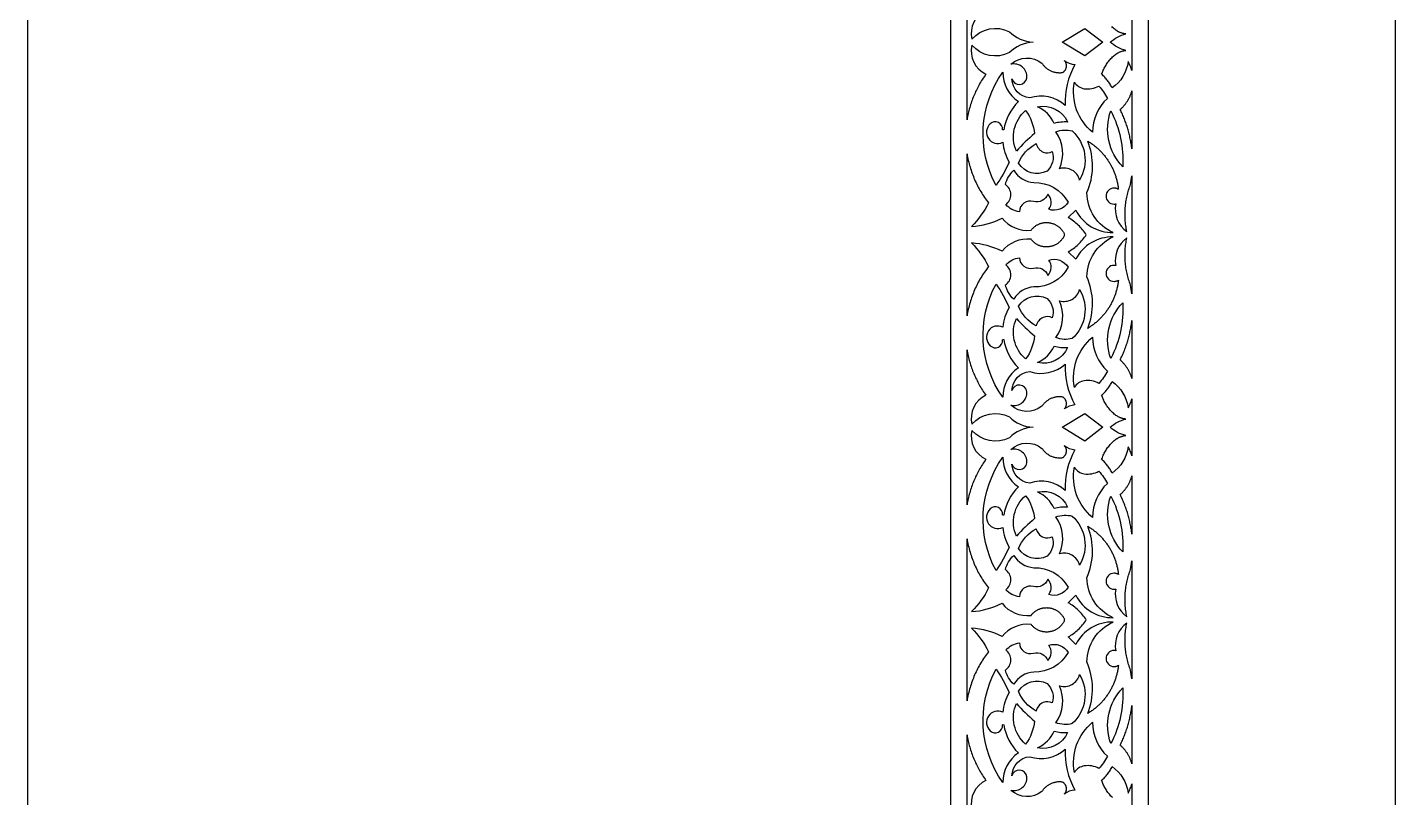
# Model space of a CAD drawing. Extents: x -415 to 415, y -1000 to 1000.
# Drawn here: x -415 to 415, y 9 to 476 of the extents above; entities that cross this region are included whole.
import ezdxf

# ---------------------------------------------------------------- set-up
doc = ezdxf.new("R2010")
doc.units = 0
doc.header["$MEASUREMENT"] = 0
doc.layers.add('BITMAP_LAYER', color=18, linetype='CONTINUOUS')

msp = doc.modelspace()

# ---------------------------------------------------------------- linework, layer by layer
at = {"layer": 'BITMAP_LAYER'}
for points in [[(-415, -1000), (415, -1000), (415, 1000), (-415, 1000)], [(145, -885), (265, -885), (265, 885), (145, 885)], [(237.34, 467.04), (226.39, 458.7), (212.67, 467.04), (226.39, 475.38)], [(255, 402.27), (254.91, 403.05), (254.81, 403.83), (254.7, 404.61), (254.58, 405.38), (254.45, 406.16), (254.32, 406.93), (254.17, 407.7), (254.02, 408.47), (253.86, 409.24), (253.69, 410), (253.52, 410.77), (253.33, 411.53), (253.14, 412.29), (252.94, 413.04), (252.73, 413.8), (252.51, 414.55), (252.28, 415.3), (252.05, 416.05), (251.8, 416.8), (251.55, 417.54), (251.29, 418.28), (251.03, 419.02), (250.75, 419.75), (250.47, 420.48), (250.17, 421.21), (249.87, 421.94), (249.57, 422.66), (249.25, 423.38), (248.93, 424.1), (248.59, 424.81), (248.25, 425.52), (247.91, 426.23), (248.23, 426.51), (248.54, 426.8), (248.85, 427.1), (249.15, 427.4), (249.45, 427.7), (249.74, 428.01), (250.02, 428.33), (250.3, 428.65), (250.57, 428.97), (250.84, 429.3), (251.1, 429.64), (251.35, 429.97), (251.6, 430.32), (251.84, 430.66), (252.07, 431.01), (252.3, 431.37), (252.52, 431.73), (252.73, 432.09), (252.94, 432.46), (253.14, 432.83), (253.33, 433.2), (253.52, 433.58), (253.7, 433.96), (253.87, 434.34), (254.04, 434.73), (254.2, 435.11), (254.35, 435.51), (254.49, 435.9), (254.63, 436.3), (254.76, 436.7), (254.88, 437.11), (255, 437.51)], [(255, 263.05), (254.88, 263.46), (254.76, 263.86), (254.63, 264.26), (254.49, 264.66), (254.35, 265.06), (254.2, 265.45), (254.04, 265.84), (253.87, 266.22), (253.7, 266.61), (253.52, 266.99), (253.33, 267.37), (253.14, 267.74), (252.94, 268.11), (252.73, 268.47), (252.52, 268.84), (252.3, 269.2), (252.07, 269.55), (251.84, 269.9), (251.6, 270.25), (251.35, 270.59), (251.1, 270.93), (250.84, 271.26), (250.57, 271.59), (250.3, 271.92), (250.02, 272.24), (249.74, 272.55), (249.45, 272.86), (249.15, 273.17), (248.85, 273.47), (248.54, 273.76), (248.23, 274.05), (247.91, 274.34), (248.25, 275.04), (248.59, 275.75), (248.93, 276.47), (249.25, 277.18), (249.57, 277.9), (249.87, 278.63), (250.17, 279.35), (250.47, 280.08), (250.75, 280.81), (251.03, 281.55), (251.29, 282.29), (251.55, 283.03), (251.8, 283.77), (252.05, 284.51), (252.28, 285.26), (252.51, 286.01), (252.73, 286.76), (252.94, 287.52), (253.14, 288.28), (253.33, 289.04), (253.52, 289.8), (253.69, 290.56), (253.86, 291.33), (254.02, 292.09), (254.17, 292.86), (254.32, 293.63), (254.45, 294.41), (254.58, 295.18), (254.7, 295.96), (254.81, 296.73), (254.91, 297.51), (255, 298.29)], [(237.34, 233.52), (226.39, 225.18), (212.67, 233.52), (226.39, 241.86)], [(255, 168.75), (254.91, 169.53), (254.81, 170.31), (254.7, 171.09), (254.58, 171.86), (254.45, 172.64), (254.32, 173.41), (254.17, 174.18), (254.02, 174.95), (253.86, 175.72), (253.69, 176.48), (253.52, 177.24), (253.33, 178.01), (253.14, 178.77), (252.94, 179.52), (252.73, 180.28), (252.51, 181.03), (252.28, 181.78), (252.05, 182.53), (251.8, 183.27), (251.55, 184.02), (251.29, 184.76), (251.03, 185.49), (250.75, 186.23), (250.47, 186.96), (250.17, 187.69), (249.87, 188.42), (249.57, 189.14), (249.25, 189.86), (248.93, 190.58), (248.59, 191.29), (248.25, 192), (247.91, 192.71), (248.23, 192.99), (248.54, 193.28), (248.85, 193.58), (249.15, 193.88), (249.45, 194.18), (249.74, 194.49), (250.02, 194.81), (250.3, 195.13), (250.57, 195.45), (250.84, 195.78), (251.1, 196.11), (251.35, 196.45), (251.6, 196.79), (251.84, 197.14), (252.07, 197.49), (252.3, 197.85), (252.52, 198.2), (252.73, 198.57), (252.94, 198.93), (253.14, 199.3), (253.33, 199.68), (253.52, 200.05), (253.7, 200.43), (253.87, 200.82), (254.04, 201.2), (254.2, 201.59), (254.35, 201.99), (254.49, 202.38), (254.63, 202.78), (254.76, 203.18), (254.88, 203.58), (255, 203.99)], [(255, 29.53), (254.88, 29.94), (254.76, 30.34), (254.63, 30.74), (254.49, 31.14), (254.35, 31.53), (254.2, 31.93), (254.04, 32.32), (253.87, 32.7), (253.7, 33.09), (253.52, 33.47), (253.33, 33.84), (253.14, 34.22), (252.94, 34.59), (252.73, 34.95), (252.52, 35.31), (252.3, 35.67), (252.07, 36.03), (251.84, 36.38), (251.6, 36.73), (251.35, 37.07), (251.1, 37.41), (250.84, 37.74), (250.57, 38.07), (250.3, 38.39), (250.02, 38.71), (249.74, 39.03), (249.45, 39.34), (249.15, 39.64), (248.85, 39.94), (248.54, 40.24), (248.23, 40.53), (247.91, 40.81), (248.25, 41.52), (248.59, 42.23), (248.93, 42.94), (249.25, 43.66), (249.57, 44.38), (249.87, 45.1), (250.17, 45.83), (250.47, 46.56), (250.75, 47.29), (251.03, 48.03), (251.29, 48.76), (251.55, 49.5), (251.8, 50.25), (252.05, 50.99), (252.28, 51.74), (252.51, 52.49), (252.73, 53.24), (252.94, 54), (253.14, 54.75), (253.33, 55.51), (253.52, 56.28), (253.69, 57.04), (253.86, 57.8), (254.02, 58.57), (254.17, 59.34), (254.32, 60.11), (254.45, 60.88), (254.58, 61.66), (254.7, 62.43), (254.81, 63.21), (254.91, 63.99), (255, 64.77)]]:
    msp.add_lwpolyline(points, close=True, dxfattribs=at)
for points in [[(166.47, 486.43, 0.362219), (157.98, 468.92, -0.343365), (180.68, 473.38, 0.182087), (195.06, 467.04, 0.182087), (180.68, 460.71, -0.343365), (157.98, 465.16, 0.362219), (166.47, 447.65), (165.92, 446.88), (165.38, 446.1), (164.85, 445.31), (164.33, 444.51), (163.83, 443.71), (163.34, 442.9), (162.86, 442.09), (162.39, 441.27), (161.94, 440.44), (161.5, 439.61), (161.07, 438.77), (160.65, 437.92), (160.24, 437.07), (159.85, 436.22), (159.47, 435.36), (159.11, 434.49), (158.75, 433.62), (158.41, 432.74), (158.08, 431.86), (157.77, 430.98), (157.46, 430.09), (157.17, 429.19), (156.9, 428.29), (156.63, 427.39), (156.38, 426.48), (156.15, 425.57), (155.92, 424.66), (155.71, 423.74), (155.51, 422.82), (155.33, 421.9), (155.16, 420.97), (155, 420.04), (155, 514.04)], [(255, 484.28), (255, 467.04), (255, 467.04), (255, 467.04), (255, 449.81), (254.79, 450.52), (254.56, 451.23), (254.31, 451.92), (254.03, 452.62), (253.73, 453.3), (253.41, 453.97), (253.06, 454.64), (252.7, 455.29, -0.208868), (243.04, 439.26), (242.75, 439.86), (242.44, 440.44), (242.11, 441.02), (241.77, 441.58), (241.42, 442.14), (241.05, 442.69), (240.67, 443.22), (240.28, 443.75), (239.87, 444.27), (239.45, 444.78), (239.01, 445.27), (238.57, 445.76), (238.11, 446.23), (237.64, 446.69), (237.15, 447.15), (236.66, 447.58), (236.89, 448.2), (237.13, 448.82), (237.39, 449.44), (237.67, 450.06), (237.97, 450.68), (238.28, 451.3), (238.61, 451.92), (238.96, 452.53), (239.32, 453.14), (239.7, 453.74), (240.09, 454.33), (240.5, 454.91), (240.93, 455.47), (241.36, 456.03), (241.82, 456.57), (242.28, 457.09), (242.76, 457.59), (243.26, 458.08), (243.76, 458.54), (244.28, 458.99), (244.81, 459.41), (245.36, 459.8), (245.91, 460.17), (246.19, 460.34), (246.48, 460.51), (246.76, 460.67), (247.05, 460.82), (247.34, 460.96), (247.64, 461.1), (247.94, 461.23), (248.24, 461.35), (248.54, 461.46), (248.84, 461.56), (249.15, 461.66), (249.46, 461.74), (249.77, 461.82), (250.09, 461.89), (250.41, 461.94), (250.73, 461.99), (251.05, 462.03), (251.37, 462.06, -0.124553), (241.87, 467.04, -0.124553), (251.37, 472.03), (251.05, 472.06), (250.73, 472.09), (250.41, 472.14), (250.09, 472.2), (249.77, 472.26), (249.46, 472.34), (249.15, 472.43), (248.84, 472.52), (248.54, 472.62), (248.24, 472.73), (247.94, 472.85), (247.64, 472.98), (247.34, 473.12), (247.05, 473.26), (246.76, 473.41), (246.48, 473.57), (246.19, 473.74), (245.91, 473.91), (245.36, 474.28), (244.81, 474.68), (244.28, 475.1), (243.76, 475.54), (243.26, 476), (242.76, 476.49)], [(155, -47), (155, 47), (155.16, 46.07), (155.33, 45.14), (155.51, 44.22), (155.71, 43.3), (155.92, 42.38), (156.15, 41.47), (156.38, 40.56), (156.63, 39.65), (156.9, 38.75), (157.17, 37.85), (157.46, 36.96), (157.77, 36.07), (158.08, 35.18), (158.41, 34.3), (158.75, 33.42), (159.11, 32.55), (159.47, 31.69), (159.85, 30.82), (160.24, 29.97), (160.65, 29.12), (161.07, 28.27), (161.5, 27.43), (161.94, 26.6), (162.39, 25.77), (162.86, 24.95), (163.34, 24.14), (163.83, 23.33), (164.33, 22.53), (164.85, 21.73), (165.38, 20.95), (165.92, 20.16), (166.47, 19.39, 0.362219), (157.98, 1.88, -0.343365)], [(243.26, 8.96), (242.76, 9.45), (242.28, 9.95), (241.82, 10.48), (241.36, 11.02), (240.93, 11.57), (240.5, 12.14), (240.09, 12.71), (239.7, 13.3), (239.32, 13.9), (238.96, 14.51), (238.61, 15.12), (238.28, 15.74), (237.97, 16.36), (237.67, 16.98), (237.39, 17.6), (237.13, 18.22), (236.89, 18.84), (236.66, 19.46), (237.15, 19.9), (237.64, 20.35), (238.11, 20.81), (238.57, 21.28), (239.01, 21.77), (239.45, 22.26), (239.87, 22.77), (240.28, 23.29), (240.67, 23.82), (241.05, 24.36), (241.42, 24.9), (241.77, 25.46), (242.11, 26.03), (242.44, 26.6), (242.75, 27.18), (243.04, 27.78, -0.208868), (252.7, 11.75), (253.06, 12.4), (253.41, 13.07), (253.73, 13.74), (254.03, 14.43), (254.31, 15.12), (254.56, 15.82), (254.79, 16.52), (255, 17.24), (255, 0)]]:
    msp.add_lwpolyline(points, format="xyb", dxfattribs=at)
for points in [[(181.66, 453.66, -0.369668), (200.42, 454.28), (200.69, 453.89), (200.96, 453.52), (201.25, 453.16), (201.55, 452.81), (201.87, 452.47), (202.19, 452.14), (202.52, 451.83), (202.86, 451.53), (203.22, 451.25), (203.58, 450.97), (203.95, 450.71), (204.33, 450.47), (204.71, 450.24), (205.11, 450.02), (205.51, 449.82), (205.92, 449.63), (206.33, 449.45), (206.75, 449.29), (207.17, 449.15), (207.6, 449.02), (208.04, 448.9), (208.48, 448.8), (208.92, 448.72), (209.37, 448.65), (209.82, 448.6), (210.27, 448.56), (210.72, 448.54), (211.18, 448.53), (211.64, 448.55), (212.1, 448.57), (212.56, 448.62), (213.01, 448.68), (213.24, 448.82), (213.45, 448.96), (213.66, 449.12), (213.85, 449.29), (214.03, 449.47), (214.21, 449.66), (214.37, 449.86), (214.52, 450.07), (214.66, 450.29), (214.79, 450.51), (214.9, 450.74), (215, 450.97), (215.09, 451.21), (215.17, 451.46), (215.23, 451.71), (215.28, 451.96), (215.32, 452.21), (215.34, 452.47), (215.35, 452.73), (215.34, 452.99), (215.32, 453.25), (215.28, 453.51), (215.23, 453.76), (215.16, 454.02), (215.07, 454.28), (214.97, 454.53), (214.85, 454.77), (214.72, 455.02), (214.56, 455.26), (214.39, 455.49), (214.2, 455.72), (214, 455.94, 0.139367), (220.42, 453.45, 0.137585), (214.52, 428.68, 0.273416), (193.17, 433.24, -0.380149), (182.24, 444.79, 0.816534), (191.34, 445.5, 0.498191)], [(176.73, 448.86, 0.253104), (186.15, 431.01, 0.164445), (177.36, 413.85, -0.18041), (176.48, 413.98, 0.708801), (169.12, 417.56, 0.880107), (176.74, 406.35, 0.104328), (180.56, 394.37, -0.046557), (172.58, 380.18, -0.286298)], [(220.18, 442.85, 0.230321), (226.16, 438.84, 0.166766), (234.94, 440.41, -0.083811), (240.12, 432.95, 0.210839), (231.19, 412.41, -0.275821)], [(190.56, 425.57, -0.142886), (195.87, 411.64, 0.034019), (184.97, 401.03, -0.331334)], [(197.74, 427.81, -0.358347), (216.03, 418.58, 0.094175), (207.94, 417.77, 0.177653)], [(242.24, 425.32, -0.135946), (249.45, 391.51, -0.285871)], [(208.96, 412.69, -0.155287), (218.85, 413.21, -0.354773), (223.3, 383.46, 0.420521), (211.16, 390.34, 0.259642)], [(228.21, 407.05), (228.69, 406.75), (229.18, 406.45), (229.65, 406.14), (230.12, 405.82), (230.59, 405.5), (231.05, 405.17), (231.51, 404.83), (231.96, 404.49), (232.4, 404.14), (232.84, 403.79), (233.27, 403.43), (233.7, 403.06), (234.12, 402.69), (234.53, 402.32), (234.94, 401.93), (235.35, 401.55), (235.74, 401.15), (236.13, 400.75), (236.52, 400.35), (236.9, 399.94), (237.27, 399.52), (237.64, 399.1), (238, 398.68), (238.35, 398.25), (238.7, 397.81), (239.04, 397.37), (239.38, 396.93), (239.71, 396.48), (240.03, 396.03), (240.34, 395.57), (240.65, 395.11), (240.95, 394.64), (241.25, 394.17), (241.54, 393.69), (241.82, 393.21), (242.09, 392.73), (242.36, 392.24), (242.62, 391.75), (242.88, 391.25), (243.12, 390.75), (243.36, 390.25), (243.59, 389.74), (243.82, 389.23), (244.04, 388.72), (244.25, 388.2), (244.45, 387.68), (244.65, 387.16), (244.84, 386.63), (245.02, 386.1), (245.19, 385.57), (245.36, 385.03), (245.51, 384.49), (245.66, 383.95), (245.81, 383.41), (245.94, 382.86), (246.07, 382.31), (246.19, 381.76), (246.3, 381.2), (246.4, 380.65), (246.5, 380.09), (246.59, 379.53), (246.66, 378.96), (246.74, 378.4), (246.8, 377.83), (246.5, 378), (246.2, 378.16), (245.88, 378.28), (245.56, 378.39), (245.22, 378.47), (244.89, 378.53), (244.54, 378.57), (244.2, 378.58, 0.414214), (239.33, 373.72, 0.414214), (244.2, 368.85), (244.47, 368.86), (244.74, 368.88), (245.01, 368.92), (245.27, 368.97, 0.297221), (251.95, 352.19), (251.77, 353.09), (251.6, 353.99), (251.45, 354.89), (251.32, 355.79), (251.2, 356.7), (251.1, 357.6), (251.01, 358.51), (250.95, 359.42), (250.89, 360.33), (250.86, 361.24), (250.84, 362.15), (250.84, 363.05), (250.85, 363.96), (250.88, 364.87), (250.93, 365.77), (251, 366.68), (251.08, 367.58), (251.17, 368.49), (251.28, 369.39), (251.41, 370.28), (251.56, 371.18), (251.72, 372.07), (251.9, 372.97), (252.09, 373.85), (252.3, 374.74), (252.52, 375.62), (252.77, 376.5), (253.02, 377.38), (253.3, 378.25), (253.59, 379.11), (253.89, 379.98), (254.22, 380.83), (254.45, 382.13), (254.66, 383.44), (254.84, 384.74), (255, 386.05), (255, 350.28), (255, 350.28), (255, 350.28), (255, 314.51), (254.84, 315.82), (254.66, 317.13), (254.45, 318.43), (254.22, 319.73), (253.89, 320.59), (253.59, 321.45), (253.3, 322.32), (253.02, 323.19), (252.77, 324.06), (252.52, 324.94), (252.3, 325.82), (252.09, 326.71), (251.9, 327.6), (251.72, 328.49), (251.56, 329.38), (251.41, 330.28), (251.28, 331.18), (251.17, 332.08), (251.08, 332.98), (251, 333.88), (250.93, 334.79), (250.88, 335.7), (250.85, 336.6), (250.84, 337.51), (250.84, 338.42), (250.86, 339.33), (250.89, 340.24), (250.95, 341.14), (251.01, 342.05), (251.1, 342.96), (251.2, 343.87), (251.32, 344.77), (251.45, 345.67), (251.6, 346.58), (251.77, 347.48), (251.95, 348.38, 0.297221), (245.27, 331.59), (245.01, 331.64), (244.74, 331.68), (244.47, 331.7), (244.2, 331.71, 0.414214), (239.33, 326.84, 0.414214), (244.2, 321.98), (244.54, 321.99), (244.89, 322.03), (245.22, 322.09), (245.56, 322.17), (245.88, 322.28), (246.2, 322.41), (246.5, 322.56), (246.8, 322.73), (246.74, 322.17), (246.66, 321.6), (246.59, 321.04), (246.5, 320.47), (246.4, 319.92), (246.3, 319.36), (246.19, 318.8), (246.07, 318.25), (245.94, 317.7), (245.81, 317.16), (245.66, 316.61), (245.51, 316.07), (245.36, 315.53), (245.19, 314.99), (245.02, 314.46), (244.84, 313.93), (244.65, 313.41), (244.45, 312.88), (244.25, 312.36), (244.04, 311.84), (243.82, 311.33), (243.59, 310.82), (243.36, 310.31), (243.12, 309.81), (242.88, 309.31), (242.62, 308.82), (242.36, 308.32), (242.09, 307.84), (241.82, 307.35), (241.54, 306.87), (241.25, 306.4), (240.95, 305.93), (240.65, 305.46), (240.34, 305), (240.03, 304.54), (239.71, 304.08), (239.38, 303.63), (239.04, 303.19), (238.7, 302.75), (238.35, 302.32), (238, 301.89), (237.64, 301.46), (237.27, 301.04), (236.9, 300.63), (236.52, 300.22), (236.13, 299.81), (235.74, 299.41), (235.35, 299.02), (234.94, 298.63), (234.53, 298.25), (234.12, 297.87), (233.7, 297.5), (233.27, 297.13), (232.84, 296.77), (232.4, 296.42), (231.96, 296.07), (231.51, 295.73), (231.05, 295.4), (230.59, 295.07), (230.12, 294.74), (229.65, 294.43), (229.18, 294.12), (228.69, 293.81), (228.21, 293.52, 0.201358), (227.73, 324.75, -0.293471), (243.65, 348.97, 0.28506), (220.98, 335.41), (216.45, 339.93), (217.27, 340.42), (218.07, 340.93), (218.85, 341.47), (219.62, 342.02), (220.37, 342.6), (221.1, 343.2), (221.82, 343.82), (222.51, 344.46), (223.18, 345.12), (223.84, 345.81), (224.48, 346.51), (225.09, 347.23), (225.68, 347.96), (226.26, 348.72), (226.81, 349.49), (227.34, 350.28), (227.34, 350.28), (227.34, 350.28), (226.81, 351.07), (226.26, 351.85), (225.68, 352.6), (225.09, 353.34), (224.48, 354.06), (223.84, 354.76), (223.18, 355.44), (222.51, 356.1), (221.82, 356.74), (221.1, 357.36), (220.37, 357.96), (219.62, 358.54), (218.85, 359.1), (218.07, 359.63), (217.27, 360.14), (216.45, 360.63), (220.98, 365.16, 0.28506), (243.65, 351.59, -0.293471), (227.73, 375.81, 0.201358)], [(155, 399.37), (155.17, 398.35), (155.36, 397.35), (155.56, 396.34), (155.78, 395.34), (156.02, 394.34), (156.27, 393.35), (156.53, 392.36), (156.82, 391.38), (157.11, 390.4), (157.42, 389.43), (157.75, 388.46), (158.1, 387.5), (158.45, 386.54), (158.83, 385.58), (159.22, 384.64), (159.62, 383.7), (160.04, 382.76), (160.47, 381.84), (160.92, 380.91), (161.39, 380), (161.86, 379.09), (162.36, 378.19), (162.86, 377.3), (163.39, 376.41), (163.92, 375.53), (164.47, 374.66), (165.04, 373.8), (165.62, 372.95), (166.21, 372.1), (166.82, 371.26), (167.44, 370.44), (168.08, 369.62, -0.078206), (157.74, 355.28, 0.099058), (176.23, 360.32, 0.253489), (193.84, 353), (194.11, 353.34), (194.38, 353.66), (194.66, 353.98), (194.95, 354.27), (195.24, 354.56), (195.54, 354.83), (195.85, 355.09), (196.17, 355.34), (196.49, 355.57), (196.82, 355.79), (197.15, 356), (197.49, 356.2), (197.83, 356.38), (198.18, 356.56), (198.53, 356.71), (198.88, 356.86), (199.24, 357), (199.6, 357.12), (199.97, 357.23), (200.33, 357.33), (200.7, 357.41), (201.07, 357.49), (201.45, 357.55), (201.82, 357.6), (202.2, 357.64), (202.57, 357.66), (202.95, 357.68), (203.32, 357.68), (203.7, 357.67), (204.07, 357.65), (204.45, 357.61), (204.82, 357.57), (205.19, 357.51), (205.56, 357.45), (205.93, 357.37), (206.29, 357.28), (206.65, 357.18), (207.01, 357.06), (207.37, 356.94), (207.72, 356.8), (208.06, 356.65), (208.41, 356.5), (208.74, 356.33), (209.08, 356.15), (209.41, 355.96), (209.73, 355.75), (210.04, 355.54), (210.35, 355.32), (210.66, 355.08), (210.95, 354.83), (211.24, 354.58), (211.52, 354.31), (211.79, 354.03), (212.06, 353.74), (212.31, 353.44), (212.56, 353.13), (212.8, 352.81), (213.03, 352.48), (213.25, 352.14), (213.46, 351.79), (213.66, 351.43), (213.84, 351.06), (214.02, 350.67), (214.18, 350.28), (214.02, 349.89), (213.84, 349.51), (213.66, 349.14), (213.46, 348.77), (213.25, 348.42), (213.03, 348.08), (212.8, 347.75), (212.56, 347.43), (212.31, 347.12), (212.06, 346.82), (211.79, 346.53), (211.52, 346.25), (211.24, 345.99), (210.95, 345.73), (210.66, 345.48), (210.35, 345.25), (210.04, 345.02), (209.73, 344.81), (209.41, 344.61), (209.08, 344.42), (208.74, 344.24), (208.41, 344.07), (208.06, 343.91), (207.72, 343.76), (207.37, 343.63), (207.01, 343.5), (206.65, 343.39), (206.29, 343.29), (205.93, 343.2), (205.56, 343.12), (205.19, 343.05), (204.82, 342.99), (204.45, 342.95), (204.07, 342.92), (203.7, 342.89), (203.32, 342.89), (202.95, 342.89), (202.57, 342.9), (202.2, 342.93), (201.82, 342.97), (201.45, 343.02), (201.07, 343.08), (200.7, 343.15), (200.33, 343.24), (199.97, 343.33), (199.6, 343.44), (199.24, 343.57), (198.88, 343.7), (198.53, 343.85), (198.18, 344.01), (197.83, 344.18), (197.49, 344.36), (197.15, 344.56), (196.82, 344.77), (196.49, 344.99), (196.17, 345.23), (195.85, 345.47), (195.54, 345.73), (195.24, 346), (194.95, 346.29), (194.66, 346.59), (194.38, 346.9), (194.11, 347.22), (193.84, 347.56, 0.253489), (176.23, 340.24, 0.099058), (157.74, 345.28, -0.078206), (168.08, 330.95), (167.44, 330.13), (166.82, 329.3), (166.21, 328.46), (165.62, 327.62), (165.04, 326.76), (164.47, 325.9), (163.92, 325.03), (163.39, 324.15), (162.86, 323.27), (162.36, 322.37), (161.86, 321.47), (161.39, 320.56), (160.92, 319.65), (160.47, 318.73), (160.04, 317.8), (159.62, 316.87), (159.22, 315.93), (158.83, 314.98), (158.45, 314.03), (158.1, 313.07), (157.75, 312.1), (157.42, 311.14), (157.11, 310.16), (156.82, 309.18), (156.53, 308.2), (156.27, 307.21), (156.02, 306.22), (155.78, 305.22), (155.56, 304.22), (155.36, 303.22), (155.17, 302.21), (155, 301.2)], [(196.86, 405.56, 0.231072), (201.26, 400.4, 0.211684), (206.73, 400.65, -0.293727), (203.54, 388.92, -0.392189), (186.22, 393.61, -0.163302)], [(183.36, 389.35, 0.242634), (195.49, 381.9, -0.280967), (216.38, 370.05, -0.358891), (204.65, 365.7, 0.369609), (204.11, 374.93, -0.384853), (195.31, 370.49, 0.48266), (186.74, 364.25, -0.17375), (178.51, 368.54, 0.528808), (178.25, 380.73, -0.140873)], [(186.74, 336.31, 0.48266), (195.31, 330.07, -0.384853), (204.11, 325.64, 0.369609), (204.65, 334.87, -0.358891), (216.38, 330.52, -0.280967), (195.49, 318.66, 0.242634), (183.36, 311.21, -0.140873), (178.25, 319.83, 0.528808), (178.51, 332.02, -0.17375)], [(172.58, 320.38, -0.046557), (180.56, 306.19, 0.104328), (176.74, 294.22, 0.880107), (169.12, 283, 0.708801), (176.48, 286.58, -0.18041), (177.36, 286.72, 0.164445), (186.15, 269.56, 0.253104), (176.73, 251.7, -0.286298)], [(223.3, 317.1, -0.354773), (218.85, 287.35, -0.155287), (208.96, 287.88, 0.259642), (211.16, 310.22, 0.420521)], [(186.22, 306.95, -0.392189), (203.54, 311.65, -0.293727), (206.73, 299.91, 0.211684), (201.26, 300.16, 0.231072), (196.86, 295, -0.163302)], [(249.45, 309.06, -0.135946), (242.24, 275.24, -0.285871)], [(184.97, 299.53, 0.034019), (195.87, 288.92, -0.142886), (190.56, 274.99, -0.331334)], [(207.94, 282.79, 0.094175), (216.03, 281.98, -0.358347), (197.74, 272.75, 0.177653)], [(231.19, 288.15, 0.210839), (240.12, 267.62, -0.083811), (234.94, 260.16, 0.166766), (226.16, 261.72, 0.230321), (220.18, 257.71, -0.275821)], [(155, 280.52), (155.16, 279.59), (155.33, 278.66), (155.51, 277.74), (155.71, 276.82), (155.92, 275.9), (156.15, 274.99), (156.38, 274.08), (156.63, 273.17), (156.9, 272.27), (157.17, 271.37), (157.46, 270.48), (157.77, 269.59), (158.08, 268.7), (158.41, 267.82), (158.75, 266.95), (159.11, 266.07), (159.47, 265.21), (159.85, 264.35), (160.24, 263.49), (160.65, 262.64), (161.07, 261.8), (161.5, 260.96), (161.94, 260.12), (162.39, 259.3), (162.86, 258.48), (163.34, 257.66), (163.83, 256.85), (164.33, 256.05), (164.85, 255.26), (165.38, 254.47), (165.92, 253.69), (166.47, 252.91, 0.362219), (157.98, 235.4, -0.343365), (180.68, 239.86, 0.182087), (195.06, 233.52, 0.182087), (180.68, 227.18, -0.343365), (157.98, 231.64, 0.362219), (166.47, 214.13), (165.92, 213.36), (165.38, 212.57), (164.85, 211.79), (164.33, 210.99), (163.83, 210.19), (163.34, 209.38), (162.86, 208.57), (162.39, 207.75), (161.94, 206.92), (161.5, 206.09), (161.07, 205.25), (160.65, 204.4), (160.24, 203.55), (159.85, 202.7), (159.47, 201.83), (159.11, 200.97), (158.75, 200.1), (158.41, 199.22), (158.08, 198.34), (157.77, 197.45), (157.46, 196.56), (157.17, 195.67), (156.9, 194.77), (156.63, 193.87), (156.38, 192.96), (156.15, 192.05), (155.92, 191.14), (155.71, 190.22), (155.51, 189.3), (155.33, 188.38), (155.16, 187.45), (155, 186.52), (155, 233.52)], [(214.52, 271.88, 0.137585), (220.42, 247.11, 0.139367), (214, 244.63), (214.2, 244.85), (214.39, 245.07), (214.56, 245.31), (214.72, 245.55), (214.85, 245.79), (214.97, 246.04), (215.07, 246.29), (215.16, 246.54), (215.23, 246.8), (215.28, 247.06), (215.32, 247.32), (215.34, 247.58), (215.35, 247.83), (215.34, 248.09), (215.32, 248.35), (215.28, 248.61), (215.23, 248.86), (215.17, 249.11), (215.09, 249.35), (215, 249.59), (214.9, 249.83), (214.79, 250.06), (214.66, 250.28), (214.52, 250.49), (214.37, 250.7), (214.21, 250.9), (214.03, 251.09), (213.85, 251.27), (213.66, 251.44), (213.45, 251.6), (213.24, 251.75), (213.01, 251.88), (212.56, 251.94), (212.1, 251.99), (211.64, 252.02), (211.18, 252.03), (210.72, 252.03), (210.27, 252.01), (209.82, 251.97), (209.37, 251.92), (208.92, 251.85), (208.48, 251.76), (208.04, 251.66), (207.6, 251.55), (207.17, 251.42), (206.75, 251.27), (206.33, 251.11), (205.92, 250.94), (205.51, 250.75), (205.11, 250.54), (204.71, 250.33), (204.33, 250.09), (203.95, 249.85), (203.58, 249.59), (203.22, 249.32), (202.86, 249.03), (202.52, 248.73), (202.19, 248.42), (201.87, 248.1), (201.55, 247.76), (201.25, 247.41), (200.96, 247.05), (200.69, 246.67), (200.42, 246.29, -0.369668), (181.66, 246.91, 0.498191), (191.34, 255.06, 0.816534), (182.24, 255.78, -0.380149), (193.17, 267.32, 0.273416)], [(243.04, 261.3, -0.208868), (252.7, 245.27), (253.06, 245.92), (253.41, 246.59), (253.73, 247.26), (254.03, 247.95), (254.31, 248.64), (254.56, 249.34), (254.79, 250.05), (255, 250.76), (255, 233.52), (255, 233.52), (255, 233.52), (255, 233.52), (255, 233.52), (255, 216.28), (254.79, 217), (254.56, 217.7), (254.31, 218.4), (254.03, 219.09), (253.73, 219.78), (253.41, 220.45), (253.06, 221.12), (252.7, 221.77, -0.208868), (243.04, 205.74), (242.75, 206.34), (242.44, 206.92), (242.11, 207.49), (241.77, 208.06), (241.42, 208.62), (241.05, 209.16), (240.67, 209.7), (240.28, 210.23), (239.87, 210.75), (239.45, 211.26), (239.01, 211.75), (238.57, 212.24), (238.11, 212.71), (237.64, 213.17), (237.15, 213.62), (236.66, 214.06), (236.89, 214.68), (237.13, 215.3), (237.39, 215.92), (237.67, 216.54), (237.97, 217.16), (238.28, 217.78), (238.61, 218.4), (238.96, 219.01), (239.32, 219.62), (239.7, 220.22), (240.09, 220.8), (240.5, 221.38), (240.93, 221.95), (241.36, 222.5), (241.82, 223.04), (242.28, 223.57), (242.76, 224.07), (243.26, 224.56), (243.76, 225.02), (244.28, 225.47), (244.81, 225.88), (245.36, 226.28), (245.91, 226.65), (246.19, 226.82), (246.48, 226.99), (246.76, 227.15), (247.05, 227.3), (247.34, 227.44), (247.64, 227.58), (247.94, 227.71), (248.24, 227.83), (248.54, 227.94), (248.84, 228.04), (249.15, 228.14), (249.46, 228.22), (249.77, 228.3), (250.09, 228.36), (250.41, 228.42), (250.73, 228.47), (251.05, 228.51), (251.37, 228.53, -0.124553), (241.87, 233.52, -0.124553), (251.37, 238.51), (251.05, 238.54), (250.73, 238.57), (250.41, 238.62), (250.09, 238.68), (249.77, 238.74), (249.46, 238.82), (249.15, 238.91), (248.84, 239), (248.54, 239.1), (248.24, 239.21), (247.94, 239.33), (247.64, 239.46), (247.34, 239.6), (247.05, 239.74), (246.76, 239.89), (246.48, 240.05), (246.19, 240.22), (245.91, 240.39), (245.36, 240.76), (244.81, 241.16), (244.28, 241.58), (243.76, 242.02), (243.26, 242.48), (242.76, 242.97), (242.28, 243.48), (241.82, 244), (241.36, 244.54), (240.93, 245.09), (240.5, 245.66), (240.09, 246.24), (239.7, 246.83), (239.32, 247.42), (238.96, 248.03), (238.61, 248.64), (238.28, 249.26), (237.97, 249.88), (237.67, 250.5), (237.39, 251.13), (237.13, 251.75), (236.89, 252.37), (236.66, 252.98), (237.15, 253.42), (237.64, 253.87), (238.11, 254.33), (238.57, 254.81), (239.01, 255.29), (239.45, 255.79), (239.87, 256.29), (240.28, 256.81), (240.67, 257.34), (241.05, 257.88), (241.42, 258.42), (241.77, 258.98), (242.11, 259.55), (242.44, 260.12), (242.75, 260.71)], [(181.66, 220.13, -0.369668), (200.42, 220.76), (200.69, 220.37), (200.96, 220), (201.25, 219.63), (201.55, 219.28), (201.87, 218.95), (202.19, 218.62), (202.52, 218.31), (202.86, 218.01), (203.22, 217.72), (203.58, 217.45), (203.95, 217.19), (204.33, 216.95), (204.71, 216.72), (205.11, 216.5), (205.51, 216.29), (205.92, 216.1), (206.33, 215.93), (206.75, 215.77), (207.17, 215.62), (207.6, 215.49), (208.04, 215.38), (208.48, 215.28), (208.92, 215.2), (209.37, 215.13), (209.82, 215.07), (210.27, 215.04), (210.72, 215.02), (211.18, 215.01), (211.64, 215.02), (212.1, 215.05), (212.56, 215.1), (213.01, 215.16), (213.24, 215.3), (213.45, 215.44), (213.66, 215.6), (213.85, 215.77), (214.03, 215.95), (214.21, 216.14), (214.37, 216.34), (214.52, 216.55), (214.66, 216.76), (214.79, 216.99), (214.9, 217.22), (215, 217.45), (215.09, 217.69), (215.17, 217.94), (215.23, 218.18), (215.28, 218.44), (215.32, 218.69), (215.34, 218.95), (215.35, 219.21), (215.34, 219.47), (215.32, 219.73), (215.28, 219.98), (215.23, 220.24), (215.16, 220.5), (215.07, 220.75), (214.97, 221), (214.85, 221.25), (214.72, 221.5), (214.56, 221.73), (214.39, 221.97), (214.2, 222.19), (214, 222.41, 0.139367), (220.42, 219.93, 0.137585), (214.52, 195.16, 0.273416), (193.17, 199.72, -0.380149), (182.24, 211.26, 0.816534), (191.34, 211.98, 0.498191)], [(176.73, 215.34, 0.253104), (186.15, 197.49, 0.164445), (177.36, 180.32, -0.18041), (176.48, 180.46, 0.708801), (169.12, 184.04, 0.880107), (176.74, 172.82, 0.104328), (180.56, 160.85, -0.046557), (172.58, 146.66, -0.286298)], [(220.18, 209.33, 0.230321), (226.16, 205.32, 0.166766), (234.94, 206.89, -0.083811), (240.12, 199.42, 0.210839), (231.19, 178.89, -0.275821)], [(190.56, 192.05, -0.142886), (195.87, 178.12, 0.034019), (184.97, 167.51, -0.331334)], [(197.74, 194.29, -0.358347), (216.03, 185.06, 0.094175), (207.94, 184.25, 0.177653)], [(242.24, 191.8, -0.135946), (249.45, 157.98, -0.285871)], [(208.96, 179.17, -0.155287), (218.85, 179.69, -0.354773), (223.3, 149.94, 0.420521), (211.16, 156.82, 0.259642)], [(196.86, 172.04, 0.231072), (201.26, 166.88, 0.211684), (206.73, 167.13, -0.293727), (203.54, 155.39, -0.392189), (186.22, 160.09, -0.163302)], [(228.21, 173.52), (228.69, 173.23), (229.18, 172.92), (229.65, 172.61), (230.12, 172.3), (230.59, 171.97), (231.05, 171.65), (231.51, 171.31), (231.96, 170.97), (232.4, 170.62), (232.84, 170.27), (233.27, 169.91), (233.7, 169.54), (234.12, 169.17), (234.53, 168.79), (234.94, 168.41), (235.35, 168.02), (235.74, 167.63), (236.13, 167.23), (236.52, 166.83), (236.9, 166.42), (237.27, 166), (237.64, 165.58), (238, 165.16), (238.35, 164.73), (238.7, 164.29), (239.04, 163.85), (239.38, 163.41), (239.71, 162.96), (240.03, 162.5), (240.34, 162.05), (240.65, 161.58), (240.95, 161.12), (241.25, 160.64), (241.54, 160.17), (241.82, 159.69), (242.09, 159.21), (242.36, 158.72), (242.62, 158.23), (242.88, 157.73), (243.12, 157.23), (243.36, 156.73), (243.59, 156.22), (243.82, 155.71), (244.04, 155.2), (244.25, 154.68), (244.45, 154.16), (244.65, 153.64), (244.84, 153.11), (245.02, 152.58), (245.19, 152.05), (245.36, 151.51), (245.51, 150.97), (245.66, 150.43), (245.81, 149.89), (245.94, 149.34), (246.07, 148.79), (246.19, 148.24), (246.3, 147.68), (246.4, 147.13), (246.5, 146.57), (246.59, 146.01), (246.66, 145.44), (246.74, 144.88), (246.8, 144.31), (246.5, 144.48), (246.2, 144.63), (245.88, 144.76), (245.56, 144.87), (245.22, 144.95), (244.89, 145.01), (244.54, 145.05), (244.2, 145.06, 0.414214), (239.33, 140.2, 0.414214), (244.2, 135.33), (244.47, 135.34), (244.74, 135.36), (245.01, 135.4), (245.27, 135.45, 0.297221), (251.95, 118.66), (251.77, 119.56), (251.6, 120.46), (251.45, 121.37), (251.32, 122.27), (251.2, 123.18), (251.1, 124.08), (251.01, 124.99), (250.95, 125.9), (250.89, 126.81), (250.86, 127.71), (250.84, 128.62), (250.84, 129.53), (250.85, 130.44), (250.88, 131.35), (250.93, 132.25), (251, 133.16), (251.08, 134.06), (251.17, 134.96), (251.28, 135.86), (251.41, 136.76), (251.56, 137.66), (251.72, 138.55), (251.9, 139.44), (252.09, 140.33), (252.3, 141.22), (252.52, 142.1), (252.77, 142.98), (253.02, 143.85), (253.3, 144.72), (253.59, 145.59), (253.89, 146.45), (254.22, 147.31), (254.45, 148.61), (254.66, 149.91), (254.84, 151.22), (255, 152.53), (255, 116.76), (255, 116.76), (255, 116.76), (255, 80.99), (254.84, 82.3), (254.66, 83.61), (254.45, 84.91), (254.22, 86.21), (253.89, 87.07), (253.59, 87.93), (253.3, 88.79), (253.02, 89.67), (252.77, 90.54), (252.52, 91.42), (252.3, 92.3), (252.09, 93.19), (251.9, 94.08), (251.72, 94.97), (251.56, 95.86), (251.41, 96.76), (251.28, 97.66), (251.17, 98.56), (251.08, 99.46), (251, 100.36), (250.93, 101.27), (250.88, 102.17), (250.85, 103.08), (250.84, 103.99), (250.84, 104.9), (250.86, 105.8), (250.89, 106.71), (250.95, 107.62), (251.01, 108.53), (251.1, 109.44), (251.2, 110.34), (251.32, 111.25), (251.45, 112.15), (251.6, 113.06), (251.77, 113.96), (251.95, 114.85, 0.297221), (245.27, 98.07), (245.01, 98.12), (244.74, 98.16), (244.47, 98.18), (244.2, 98.19, 0.414214), (239.33, 93.32, 0.414214), (244.2, 88.46), (244.54, 88.47), (244.89, 88.51), (245.22, 88.57), (245.56, 88.65), (245.88, 88.76), (246.2, 88.89), (246.5, 89.04), (246.8, 89.21), (246.74, 88.64), (246.66, 88.08), (246.59, 87.51), (246.5, 86.95), (246.4, 86.39), (246.3, 85.84), (246.19, 85.28), (246.07, 84.73), (245.94, 84.18), (245.81, 83.63), (245.66, 83.09), (245.51, 82.55), (245.36, 82.01), (245.19, 81.47), (245.02, 80.94), (244.84, 80.41), (244.65, 79.88), (244.45, 79.36), (244.25, 78.84), (244.04, 78.32), (243.82, 77.81), (243.59, 77.3), (243.36, 76.79), (243.12, 76.29), (242.88, 75.79), (242.62, 75.29), (242.36, 74.8), (242.09, 74.31), (241.82, 73.83), (241.54, 73.35), (241.25, 72.87), (240.95, 72.4), (240.65, 71.94), (240.34, 71.47), (240.03, 71.02), (239.71, 70.56), (239.38, 70.11), (239.04, 69.67), (238.7, 69.23), (238.35, 68.79), (238, 68.36), (237.64, 67.94), (237.27, 67.52), (236.9, 67.1), (236.52, 66.69), (236.13, 66.29), (235.74, 65.89), (235.35, 65.5), (234.94, 65.11), (234.53, 64.73), (234.12, 64.35), (233.7, 63.98), (233.27, 63.61), (232.84, 63.25), (232.4, 62.9), (231.96, 62.55), (231.51, 62.21), (231.05, 61.87), (230.59, 61.55), (230.12, 61.22), (229.65, 60.91), (229.18, 60.6), (228.69, 60.29), (228.21, 60, 0.201358), (227.73, 91.23, -0.293471), (243.65, 115.45, 0.28506), (220.98, 101.89), (216.45, 106.41), (217.27, 106.9), (218.07, 107.41), (218.85, 107.95), (219.62, 108.5), (220.37, 109.08), (221.1, 109.68), (221.82, 110.3), (222.51, 110.94), (223.18, 111.6), (223.84, 112.28), (224.48, 112.98), (225.09, 113.7), (225.68, 114.44), (226.26, 115.2), (226.81, 115.97), (227.34, 116.76), (227.34, 116.76), (227.34, 116.76), (226.81, 117.55), (226.26, 118.32), (225.68, 119.08), (225.09, 119.82), (224.48, 120.54), (223.84, 121.24), (223.18, 121.92), (222.51, 122.58), (221.82, 123.22), (221.1, 123.84), (220.37, 124.44), (219.62, 125.02), (218.85, 125.57), (218.07, 126.11), (217.27, 126.62), (216.45, 127.11), (220.98, 131.63, 0.28506), (243.65, 118.07, -0.293471), (227.73, 142.29, 0.201358)], [(155, 165.84), (155.17, 164.83), (155.36, 163.82), (155.56, 162.82), (155.78, 161.82), (156.02, 160.82), (156.27, 159.83), (156.53, 158.84), (156.82, 157.86), (157.11, 156.88), (157.42, 155.91), (157.75, 154.94), (158.1, 153.97), (158.45, 153.02), (158.83, 152.06), (159.22, 151.12), (159.62, 150.18), (160.04, 149.24), (160.47, 148.31), (160.92, 147.39), (161.39, 146.48), (161.86, 145.57), (162.36, 144.67), (162.86, 143.78), (163.39, 142.89), (163.92, 142.01), (164.47, 141.14), (165.04, 140.28), (165.62, 139.43), (166.21, 138.58), (166.82, 137.74), (167.44, 136.91), (168.08, 136.09, -0.078206), (157.74, 121.76, 0.099058), (176.23, 126.8, 0.253489), (193.84, 119.48), (194.11, 119.82), (194.38, 120.14), (194.66, 120.45), (194.95, 120.75), (195.24, 121.04), (195.54, 121.31), (195.85, 121.57), (196.17, 121.82), (196.49, 122.05), (196.82, 122.27), (197.15, 122.48), (197.49, 122.68), (197.83, 122.86), (198.18, 123.03), (198.53, 123.19), (198.88, 123.34), (199.24, 123.47), (199.6, 123.6), (199.97, 123.71), (200.33, 123.81), (200.7, 123.89), (201.07, 123.96), (201.45, 124.03), (201.82, 124.08), (202.2, 124.11), (202.57, 124.14), (202.95, 124.15), (203.32, 124.16), (203.7, 124.15), (204.07, 124.13), (204.45, 124.09), (204.82, 124.05), (205.19, 123.99), (205.56, 123.92), (205.93, 123.85), (206.29, 123.76), (206.65, 123.65), (207.01, 123.54), (207.37, 123.42), (207.72, 123.28), (208.06, 123.13), (208.41, 122.97), (208.74, 122.81), (209.08, 122.62), (209.41, 122.43), (209.73, 122.23), (210.04, 122.02), (210.35, 121.79), (210.66, 121.56), (210.95, 121.31), (211.24, 121.06), (211.52, 120.79), (211.79, 120.51), (212.06, 120.22), (212.31, 119.92), (212.56, 119.61), (212.8, 119.29), (213.03, 118.96), (213.25, 118.62), (213.46, 118.27), (213.66, 117.91), (213.84, 117.53), (214.02, 117.15), (214.18, 116.76), (214.02, 116.37), (213.84, 115.99), (213.66, 115.61), (213.46, 115.25), (213.25, 114.9), (213.03, 114.56), (212.8, 114.23), (212.56, 113.91), (212.31, 113.6), (212.06, 113.3), (211.79, 113.01), (211.52, 112.73), (211.24, 112.46), (210.95, 112.21), (210.66, 111.96), (210.35, 111.73), (210.04, 111.5), (209.73, 111.29), (209.41, 111.09), (209.08, 110.9), (208.74, 110.71), (208.41, 110.55), (208.06, 110.39), (207.72, 110.24), (207.37, 110.1), (207.01, 109.98), (206.65, 109.87), (206.29, 109.76), (205.93, 109.67), (205.56, 109.6), (205.19, 109.53), (204.82, 109.47), (204.45, 109.43), (204.07, 109.39), (203.7, 109.37), (203.32, 109.36), (202.95, 109.37), (202.57, 109.38), (202.2, 109.41), (201.82, 109.44), (201.45, 109.49), (201.07, 109.56), (200.7, 109.63), (200.33, 109.71), (199.97, 109.81), (199.6, 109.92), (199.24, 110.05), (198.88, 110.18), (198.53, 110.33), (198.18, 110.49), (197.83, 110.66), (197.49, 110.84), (197.15, 111.04), (196.82, 111.25), (196.49, 111.47), (196.17, 111.7), (195.85, 111.95), (195.54, 112.21), (195.24, 112.48), (194.95, 112.77), (194.66, 113.07), (194.38, 113.38), (194.11, 113.7), (193.84, 114.04, 0.253489), (176.23, 106.72, 0.099058), (157.74, 111.76, -0.078206), (168.08, 97.42), (167.44, 96.61), (166.82, 95.78), (166.21, 94.94), (165.62, 94.09), (165.04, 93.24), (164.47, 92.38), (163.92, 91.51), (163.39, 90.63), (162.86, 89.74), (162.36, 88.85), (161.86, 87.95), (161.39, 87.04), (160.92, 86.13), (160.47, 85.21), (160.04, 84.28), (159.62, 83.34), (159.22, 82.4), (158.83, 81.46), (158.45, 80.5), (158.1, 79.55), (157.75, 78.58), (157.42, 77.61), (157.11, 76.64), (156.82, 75.66), (156.53, 74.68), (156.27, 73.69), (156.02, 72.7), (155.78, 71.7), (155.56, 70.7), (155.36, 69.7), (155.17, 68.69), (155, 67.68)], [(183.36, 155.83, 0.242634), (195.49, 148.38, -0.280967), (216.38, 136.53, -0.358891), (204.65, 132.17, 0.369609), (204.11, 141.4, -0.384853), (195.31, 136.97, 0.48266), (186.74, 130.73, -0.17375), (178.51, 135.02, 0.528808), (178.25, 147.21, -0.140873)], [(186.74, 102.79, 0.48266), (195.31, 96.55, -0.384853), (204.11, 92.12, 0.369609), (204.65, 101.35, -0.358891), (216.38, 96.99, -0.280967), (195.49, 85.14, 0.242634), (183.36, 77.69, -0.140873), (178.25, 86.31, 0.528808), (178.51, 98.5, -0.17375)], [(172.58, 86.86, -0.046557), (180.56, 72.67, 0.104328), (176.74, 60.7, 0.880107), (169.12, 49.48, 0.708801), (176.48, 53.06, -0.18041), (177.36, 53.2, 0.164445), (186.15, 36.03, 0.253104), (176.73, 18.18, -0.286298)], [(223.3, 83.58, -0.354773), (218.85, 53.83, -0.155287), (208.96, 54.35, 0.259642), (211.16, 76.7, 0.420521)], [(186.22, 73.43, -0.392189), (203.54, 78.13, -0.293727), (206.73, 66.39, 0.211684), (201.26, 66.64, 0.231072), (196.86, 61.48, -0.163302)], [(249.45, 75.54, -0.135946), (242.24, 41.72, -0.285871)], [(184.97, 66.01, 0.034019), (195.87, 55.4, -0.142886), (190.56, 41.47, -0.331334)], [(231.19, 54.63, 0.210839), (240.12, 34.1, -0.083811), (234.94, 26.63, 0.166766), (226.16, 28.2, 0.230321), (220.18, 24.19, -0.275821)], [(207.94, 49.27, 0.094175), (216.03, 48.46, -0.358347), (197.74, 39.23, 0.177653)], [(214.52, 38.36, 0.137585), (220.42, 13.59, 0.139367), (214, 11.11), (214.2, 11.33), (214.39, 11.55), (214.56, 11.79), (214.72, 12.02), (214.85, 12.27), (214.97, 12.52), (215.07, 12.77), (215.16, 13.02), (215.23, 13.28), (215.28, 13.53), (215.32, 13.79), (215.34, 14.05), (215.35, 14.31), (215.34, 14.57), (215.32, 14.83), (215.28, 15.08), (215.23, 15.34), (215.17, 15.58), (215.09, 15.83), (215, 16.07), (214.9, 16.3), (214.79, 16.53), (214.66, 16.76), (214.52, 16.97), (214.37, 17.18), (214.21, 17.38), (214.03, 17.57), (213.85, 17.75), (213.66, 17.92), (213.45, 18.08), (213.24, 18.22), (213.01, 18.36), (212.56, 18.42), (212.1, 18.47), (211.64, 18.5), (211.18, 18.51), (210.72, 18.5), (210.27, 18.48), (209.82, 18.45), (209.37, 18.39), (208.92, 18.32), (208.48, 18.24), (208.04, 18.14), (207.6, 18.03), (207.17, 17.9), (206.75, 17.75), (206.33, 17.59), (205.92, 17.42), (205.51, 17.23), (205.11, 17.02), (204.71, 16.8), (204.33, 16.57), (203.95, 16.33), (203.58, 16.07), (203.22, 15.8), (202.86, 15.51), (202.52, 15.21), (202.19, 14.9), (201.87, 14.57), (201.55, 14.24), (201.25, 13.89), (200.96, 13.52), (200.69, 13.15), (200.42, 12.76, -0.369668), (181.66, 13.39, 0.498191), (191.34, 21.54, 0.816534), (182.24, 22.26, -0.380149), (193.17, 33.8, 0.273416)]]:
    msp.add_lwpolyline(points, format="xyb", close=True, dxfattribs=at)

doc.saveas('drawing.dxf')
